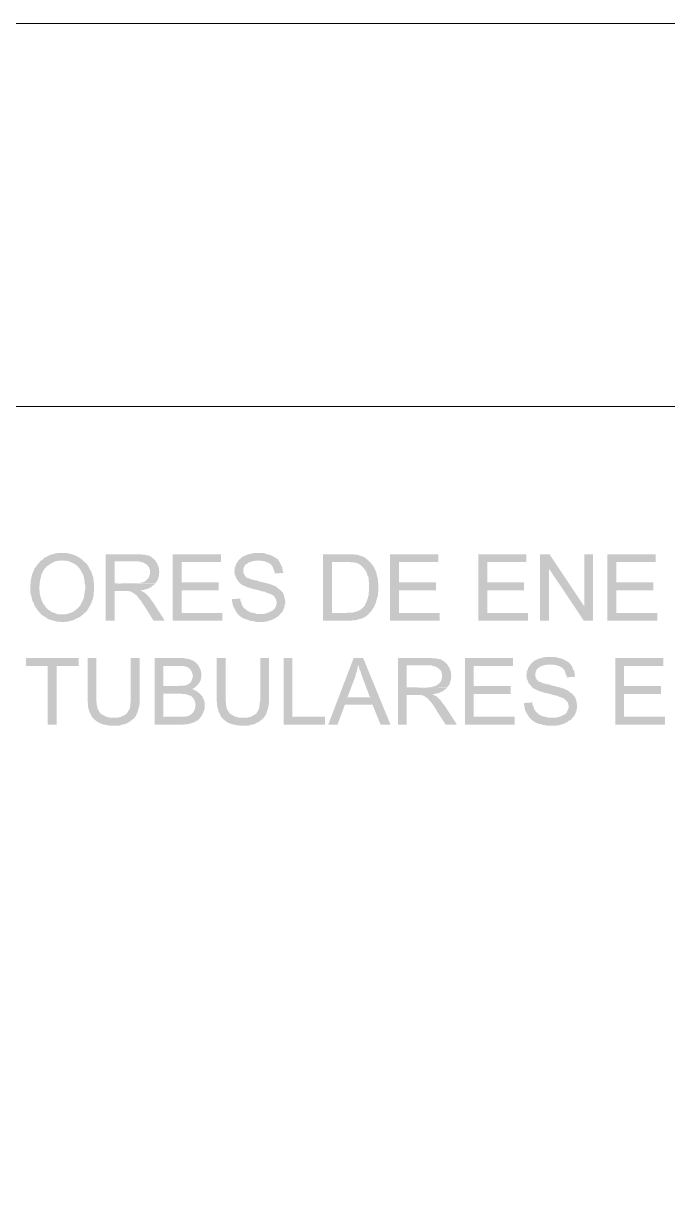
# Model space of a CAD drawing. Header units: feet. Extents: x 203667 to 205527, y 9204857 to 9205156.
# Drawn here: x 204246.76 to 204249.65, y 9205150.84 to 9205156.13 of the extents above; entities that cross this region are included whole.
import ezdxf

# ---------------------------------------------------------------- set-up
doc = ezdxf.new("R2010")
doc.units = ezdxf.units.FT
doc.header["$LTSCALE"] = 0.3
doc.header["$MEASUREMENT"] = 0
doc.layers.add('DRENAGEM a executar', color=242, linetype='Continuous', lineweight=30)

msp = doc.modelspace()

# ---------------------------------------------------------------- hatches: boundary and pattern name
at = {"layer": 'DRENAGEM a executar', "lineweight": 20}
for points in [[(204246.9328, 9205153.7527), (204246.9141, 9205153.7527), (204246.9054, 9205153.7512), (204246.8968, 9205153.7498), (204246.8895, 9205153.7469), (204246.8809, 9205153.7455), (204246.8737, 9205153.7426), (204246.8665, 9205153.7383), (204246.8593, 9205153.7354), (204246.8535, 9205153.7325), (204246.8463, 9205153.7267), (204246.8405, 9205153.721), (204246.9328, 9205153.7195), (204246.94, 9205153.7181), (204246.9487, 9205153.7181), (204246.9544, 9205153.7166), (204246.9631, 9205153.7152), (204246.9703, 9205153.7109), (204246.979, 9205153.708), (204246.9862, 9205153.7037), (204246.9919, 9205153.7008), (204246.9977, 9205153.695), (204247.0035, 9205153.6892), (204247.0093, 9205153.6835), (204247.0136, 9205153.6762), (204247.0179, 9205153.669), (204247.0222, 9205153.6604), (204247.028, 9205153.6488), (204247.0294, 9205153.6402), (204247.0309, 9205153.633), (204247.0323, 9205153.6243), (204247.0323, 9205153.6157), (204247.0352, 9205153.607), (204247.0352, 9205153.5897), (204247.0323, 9205153.5811), (204247.0323, 9205153.5724), (204247.0309, 9205153.5637), (204247.028, 9205153.5464), (204247.0208, 9205153.5335), (204247.0179, 9205153.5263), (204247.0136, 9205153.519), (204247.0107, 9205153.5133), (204247.0035, 9205153.5075), (204246.9977, 9205153.5017), (204246.9919, 9205153.496), (204246.9862, 9205153.4916), (204246.979, 9205153.4873), (204246.9718, 9205153.4844), (204246.9631, 9205153.4815), (204246.9573, 9205153.4787), (204246.9487, 9205153.4772), (204246.9314, 9205153.4772), (204247.0266, 9205153.4772), (204247.0323, 9205153.483), (204247.0381, 9205153.4873), (204247.0439, 9205153.4945), (204247.0482, 9205153.5017), (204247.0525, 9205153.5089), (204247.0568, 9205153.5162), (204247.0612, 9205153.5248), (204247.0641, 9205153.5306), (204247.0655, 9205153.5392), (204247.0698, 9205153.5464), (204247.0727, 9205153.5637), (204247.0727, 9205153.571), (204247.0742, 9205153.5796), (204247.0742, 9205153.6157), (204247.0727, 9205153.6243), (204247.0727, 9205153.6315), (204247.0713, 9205153.6402), (204247.0698, 9205153.6488), (204247.0655, 9205153.6561), (204247.0641, 9205153.6647), (204247.0568, 9205153.6777), (204247.0525, 9205153.6863), (204247.0482, 9205153.6936), (204247.0439, 9205153.7008), (204247.0381, 9205153.708), (204247.0323, 9205153.7123), (204247.0266, 9205153.7181), (204247.0208, 9205153.7238), (204247.0136, 9205153.7282), (204247.0064, 9205153.7339), (204246.9963, 9205153.7383), (204246.9876, 9205153.7426), (204246.9804, 9205153.7455), (204246.9746, 9205153.7469), (204246.966, 9205153.7498), (204246.9573, 9205153.7512), (204246.9501, 9205153.7527), (204246.9415, 9205153.7527)], [(204247.2617, 9205153.7469), (204247.1275, 9205153.7469), (204247.1275, 9205153.4484), (204247.1679, 9205153.4484), (204247.1679, 9205153.5811), (204247.2141, 9205153.5811), (204247.2833, 9205153.5854), (204247.2992, 9205153.5868), (204247.3078, 9205153.5897), (204247.315, 9205153.5912), (204247.3237, 9205153.5955), (204247.3309, 9205153.5984), (204247.3352, 9205153.6041), (204247.3424, 9205153.607), (204247.3482, 9205153.6128), (204247.1679, 9205153.6157), (204247.1679, 9205153.7152), (204247.2631, 9205153.7152), (204247.3482, 9205153.721), (204247.3424, 9205153.7267), (204247.3294, 9205153.7368), (204247.3222, 9205153.7412), (204247.3136, 9205153.7426), (204247.3064, 9205153.744), (204247.2992, 9205153.7455), (204247.2905, 9205153.7455), (204247.2804, 9205153.7469), (204247.2718, 9205153.7469)], [(204247.6453, 9205153.7469), (204247.429, 9205153.7469), (204247.429, 9205153.4484), (204247.6525, 9205153.4484), (204247.6525, 9205153.483), (204247.4693, 9205153.483), (204247.4693, 9205153.5854), (204247.6352, 9205153.5854), (204247.6352, 9205153.6214), (204247.4693, 9205153.6214), (204247.4693, 9205153.7123), (204247.6453, 9205153.7123)], [(204247.8112, 9205153.7527), (204247.7967, 9205153.7527), (204247.7895, 9205153.7512), (204247.7809, 9205153.7498), (204247.7722, 9205153.7469), (204247.765, 9205153.7455), (204247.7578, 9205153.7426), (204247.7492, 9205153.7383), (204247.7419, 9205153.7354), (204247.7362, 9205153.7296), (204247.7304, 9205153.7253), (204247.7246, 9205153.7195), (204247.7203, 9205153.7123), (204247.7131, 9205153.7022), (204247.7117, 9205153.6936), (204247.7073, 9205153.6863), (204247.7073, 9205153.6777), (204247.7059, 9205153.669), (204247.7073, 9205153.6561), (204247.7117, 9205153.6474), (204247.7131, 9205153.6402), (204247.7189, 9205153.633), (204247.7232, 9205153.6258), (204247.729, 9205153.62), (204247.7333, 9205153.6142), (204247.7419, 9205153.6085), (204247.7492, 9205153.6056), (204247.7564, 9205153.6027), (204247.7636, 9205153.5984), (204247.7708, 9205153.5969), (204247.7766, 9205153.5955), (204247.7881, 9205153.5912), (204247.7967, 9205153.5897), (204247.8083, 9205153.5868), (204247.8155, 9205153.5854), (204247.8256, 9205153.5811), (204247.8357, 9205153.5796), (204247.8443, 9205153.5782), (204247.8516, 9205153.5738), (204247.8602, 9205153.571), (204247.8689, 9205153.5681), (204247.8775, 9205153.5637), (204247.8833, 9205153.5594), (204247.8876, 9205153.5537), (204247.8934, 9205153.545), (204247.8948, 9205153.5378), (204247.8963, 9205153.5291), (204247.8948, 9205153.519), (204247.8919, 9205153.5104), (204247.8876, 9205153.5032), (204247.8833, 9205153.4988), (204247.8775, 9205153.4931), (204247.8703, 9205153.4902), (204247.8617, 9205153.4859), (204247.8544, 9205153.483), (204247.8487, 9205153.4815), (204247.84, 9205153.4787), (204247.8227, 9205153.4787), (204247.7217, 9205153.4772), (204247.7275, 9205153.4729), (204247.7333, 9205153.4671), (204247.7405, 9205153.4613), (204247.7477, 9205153.4585), (204247.7549, 9205153.4556), (204247.7722, 9205153.4498), (204247.7794, 9205153.4469), (204247.7881, 9205153.4469), (204247.7967, 9205153.444), (204247.8054, 9205153.4426), (204247.8342, 9205153.4426), (204247.8429, 9205153.444), (204247.8501, 9205153.444), (204247.8588, 9205153.4469), (204247.8674, 9205153.4498), (204247.8746, 9205153.4513), (204247.8804, 9205153.4556), (204247.8919, 9205153.4599), (204247.8977, 9205153.4657), (204247.9049, 9205153.4686), (204247.9107, 9205153.4758), (204247.915, 9205153.4815), (204247.9208, 9205153.4873), (204247.9237, 9205153.4931), (204247.928, 9205153.5017), (204247.9309, 9205153.5089), (204247.9323, 9205153.5176), (204247.9352, 9205153.5248), (204247.9352, 9205153.5363), (204247.9309, 9205153.5537), (204247.9294, 9205153.5609), (204247.9266, 9205153.5695), (204247.9222, 9205153.5767), (204247.9179, 9205153.5811), (204247.9121, 9205153.5868), (204247.9049, 9205153.5912), (204247.8919, 9205153.6027), (204247.8833, 9205153.6056), (204247.8775, 9205153.6085), (204247.8703, 9205153.6113), (204247.8631, 9205153.6128), (204247.8573, 9205153.6157), (204247.8487, 9205153.6171), (204247.8371, 9205153.62), (204247.827, 9205153.6229), (204247.8169, 9205153.6243), (204247.8083, 9205153.6287), (204247.7967, 9205153.6301), (204247.7881, 9205153.633), (204247.7794, 9205153.6344), (204247.7722, 9205153.6387), (204247.765, 9205153.6402), (204247.7592, 9205153.6431), (204247.7535, 9205153.6503), (204247.7463, 9205153.6647), (204247.7463, 9205153.6777), (204247.7477, 9205153.6849), (204247.7506, 9205153.6921), (204247.7549, 9205153.6993), (204247.7621, 9205153.7037), (204247.7722, 9205153.7109), (204247.7794, 9205153.7123), (204247.7852, 9205153.7152), (204247.7939, 9205153.7166), (204247.8025, 9205153.7181), (204247.9049, 9205153.7181), (204247.9006, 9205153.7253), (204247.8934, 9205153.7296), (204247.8862, 9205153.7339), (204247.879, 9205153.7383), (204247.8703, 9205153.7426), (204247.8617, 9205153.7455), (204247.8544, 9205153.7469), (204247.8458, 9205153.7498), (204247.84, 9205153.7512), (204247.8314, 9205153.7527), (204247.8227, 9205153.7527)], [(204248.2078, 9205153.7469), (204248.1054, 9205153.7469), (204248.1054, 9205153.4484), (204248.2309, 9205153.4484), (204248.2395, 9205153.4498), (204248.2467, 9205153.4498), (204248.2554, 9205153.4513), (204248.2684, 9205153.4556), (204248.2756, 9205153.457), (204248.2842, 9205153.4599), (204248.2915, 9205153.4642), (204248.2987, 9205153.4686), (204248.3088, 9205153.4758), (204248.3131, 9205153.483), (204248.1458, 9205153.483), (204248.1458, 9205153.7123), (204248.2078, 9205153.7123), (204248.3117, 9205153.7166), (204248.3073, 9205153.721), (204248.3001, 9205153.7267), (204248.2929, 9205153.7325), (204248.2857, 9205153.7354), (204248.2785, 9205153.7383), (204248.2698, 9205153.7412), (204248.2612, 9205153.744), (204248.2525, 9205153.7455), (204248.2467, 9205153.7455), (204248.2381, 9205153.7469), (204248.2179, 9205153.7469)], [(204248.6232, 9205153.7469), (204248.4068, 9205153.7469), (204248.4068, 9205153.4484), (204248.6304, 9205153.4484), (204248.6304, 9205153.483), (204248.4472, 9205153.483), (204248.4472, 9205153.5854), (204248.6131, 9205153.5854), (204248.6131, 9205153.6214), (204248.4472, 9205153.6214), (204248.4472, 9205153.7123), (204248.6232, 9205153.7123)], [(204249.0198, 9205153.7469), (204248.8035, 9205153.7469), (204248.8035, 9205153.4484), (204249.027, 9205153.4484), (204249.027, 9205153.483), (204248.8439, 9205153.483), (204248.8439, 9205153.5854), (204249.0097, 9205153.5854), (204249.0097, 9205153.6214), (204248.8439, 9205153.6214), (204248.8439, 9205153.7123), (204249.0198, 9205153.7123)], [(204249.1237, 9205153.7469), (204249.0818, 9205153.7469), (204249.0818, 9205153.4484), (204249.1208, 9205153.4484), (204249.1208, 9205153.6835)], [(204249.1237, 9205153.7469), (204249.1208, 9205153.6835), (204249.278, 9205153.4484), (204249.2809, 9205153.5118)], [(204249.3198, 9205153.7469), (204249.2809, 9205153.7469), (204249.2809, 9205153.5118), (204249.278, 9205153.4484), (204249.3198, 9205153.4484)], [(204249.6011, 9205153.7469), (204249.3847, 9205153.7469), (204249.3847, 9205153.4484), (204249.6083, 9205153.4484), (204249.6083, 9205153.483), (204249.4251, 9205153.483), (204249.4251, 9205153.5854), (204249.591, 9205153.5854), (204249.591, 9205153.6214), (204249.4251, 9205153.6214), (204249.4251, 9205153.7123), (204249.6011, 9205153.7123)], [(204246.8405, 9205153.721), (204246.8333, 9205153.7166), (204246.829, 9205153.7109), (204246.8218, 9205153.7022), (204246.816, 9205153.695), (204246.8131, 9205153.6907), (204246.8073, 9205153.6835), (204246.8044, 9205153.6762), (204246.8016, 9205153.669), (204246.7987, 9205153.6633), (204246.7958, 9205153.6546), (204246.7944, 9205153.6474), (204246.79, 9205153.6301), (204246.79, 9205153.6214), (204246.7886, 9205153.6128), (204246.7886, 9205153.5738), (204246.79, 9205153.5652), (204246.7929, 9205153.5594), (204246.7958, 9205153.5421), (204246.7987, 9205153.5349), (204246.803, 9205153.5277), (204246.8059, 9205153.519), (204246.8102, 9205153.5104), (204246.8246, 9205153.4902), (204246.8304, 9205153.4844), (204246.8362, 9205153.4772), (204246.8419, 9205153.4729), (204246.8492, 9205153.4686), (204246.8564, 9205153.4642), (204246.8665, 9205153.457), (204246.8751, 9205153.4527), (204246.8823, 9205153.4513), (204246.891, 9205153.4484), (204246.8982, 9205153.4469), (204246.9069, 9205153.444), (204246.9155, 9205153.444), (204246.9242, 9205153.4426), (204246.9415, 9205153.4426), (204246.9501, 9205153.444), (204246.9588, 9205153.444), (204246.966, 9205153.4469), (204246.9746, 9205153.4484), (204246.9833, 9205153.4513), (204246.9963, 9205153.4585), (204247.0049, 9205153.4613), (204247.0136, 9205153.4671), (204247.0208, 9205153.4729), (204247.0266, 9205153.4772), (204246.9141, 9205153.4772), (204246.9069, 9205153.4787), (204246.8982, 9205153.483), (204246.891, 9205153.4844), (204246.8838, 9205153.4873), (204246.8766, 9205153.4931), (204246.8708, 9205153.496), (204246.865, 9205153.5017), (204246.8564, 9205153.5104), (204246.8535, 9205153.5162), (204246.8477, 9205153.5219), (204246.8448, 9205153.5277), (204246.8405, 9205153.5349), (204246.8376, 9205153.5436), (204246.8362, 9205153.5508), (204246.8319, 9205153.5594), (204246.8319, 9205153.5652), (204246.8304, 9205153.5738), (204246.829, 9205153.5854), (204246.829, 9205153.6027), (204246.8304, 9205153.6128), (204246.8304, 9205153.6214), (204246.8319, 9205153.6301), (204246.8362, 9205153.6474), (204246.8376, 9205153.6546), (204246.8477, 9205153.6748), (204246.8549, 9205153.6849), (204246.8593, 9205153.6907), (204246.865, 9205153.695), (204246.8722, 9205153.6993), (204246.8794, 9205153.7037), (204246.8852, 9205153.708), (204246.8924, 9205153.7109), (204246.8996, 9205153.7152), (204246.9083, 9205153.7166), (204246.9155, 9205153.7181), (204246.9242, 9205153.7181), (204246.9328, 9205153.7195)], [(204247.3482, 9205153.721), (204247.2631, 9205153.7152), (204247.2746, 9205153.7152), (204247.2862, 9205153.7123), (204247.2919, 9205153.7109), (204247.2992, 9205153.708), (204247.3064, 9205153.7037), (204247.3121, 9205153.7008), (204247.3165, 9205153.695), (204247.3222, 9205153.6892), (204247.3237, 9205153.682), (204247.3266, 9205153.6748), (204247.3266, 9205153.6633), (204247.3251, 9205153.6546), (204247.3237, 9205153.6474), (204247.3179, 9205153.6387), (204247.3093, 9205153.6301), (204247.3035, 9205153.6243), (204247.2963, 9205153.6214), (204247.2876, 9205153.62), (204247.2804, 9205153.6171), (204247.2718, 9205153.6157), (204247.1679, 9205153.6157), (204247.3482, 9205153.6142), (204247.3525, 9205153.62), (204247.3583, 9205153.6258), (204247.3612, 9205153.633), (204247.3641, 9205153.6416), (204247.3669, 9205153.6488), (204247.3669, 9205153.6575), (204247.3684, 9205153.6662), (204247.3669, 9205153.6734), (204247.3669, 9205153.6806), (204247.3655, 9205153.6892), (204247.3612, 9205153.6979), (204247.3597, 9205153.7037), (204247.3554, 9205153.7109), (204247.3525, 9205153.7152)], [(204247.9049, 9205153.7181), (204247.8141, 9205153.7181), (204247.8227, 9205153.7181), (204247.8314, 9205153.7166), (204247.84, 9205153.7166), (204247.8487, 9205153.7123), (204247.8544, 9205153.7109), (204247.8602, 9205153.708), (204247.8674, 9205153.7037), (204247.8717, 9205153.6993), (204247.8775, 9205153.6921), (204247.8804, 9205153.6849), (204247.8833, 9205153.6777), (204247.8862, 9205153.669), (204247.8876, 9205153.6604), (204247.9266, 9205153.6633), (204247.9237, 9205153.6734), (204247.9222, 9205153.6806), (204247.9208, 9205153.6892), (204247.9179, 9205153.695), (204247.9136, 9205153.7037), (204247.9107, 9205153.7109)], [(204248.3117, 9205153.7166), (204248.2078, 9205153.7123), (204248.2222, 9205153.7123), (204248.2309, 9205153.7109), (204248.2395, 9205153.7109), (204248.2482, 9205153.7094), (204248.2597, 9205153.7065), (204248.2684, 9205153.7022), (204248.2742, 9205153.6979), (204248.2814, 9205153.6921), (204248.2857, 9205153.6863), (204248.2915, 9205153.6806), (204248.2958, 9205153.6734), (204248.3001, 9205153.6662), (204248.303, 9205153.6589), (204248.3044, 9205153.6517), (204248.3088, 9205153.646), (204248.3102, 9205153.6373), (204248.3102, 9205153.6301), (204248.3117, 9205153.62), (204248.3117, 9205153.5811), (204248.3102, 9205153.5724), (204248.3102, 9205153.5637), (204248.3044, 9205153.5436), (204248.3001, 9205153.5306), (204248.2958, 9205153.5248), (204248.2929, 9205153.5162), (204248.277, 9205153.5003), (204248.2727, 9205153.496), (204248.2641, 9205153.4931), (204248.2568, 9205153.4902), (204248.2439, 9205153.4859), (204248.2381, 9205153.4844), (204248.2179, 9205153.4844), (204248.2092, 9205153.483), (204248.1458, 9205153.483), (204248.3131, 9205153.483), (204248.3189, 9205153.4873), (204248.3246, 9205153.4945), (204248.3275, 9205153.5003), (204248.3333, 9205153.5075), (204248.3362, 9205153.5133), (204248.3391, 9205153.5219), (204248.3434, 9205153.5291), (204248.3448, 9205153.5392), (204248.3477, 9205153.5479), (204248.3506, 9205153.5565), (204248.352, 9205153.5637), (204248.352, 9205153.5724), (204248.3535, 9205153.5811), (204248.3535, 9205153.6157), (204248.352, 9205153.6243), (204248.352, 9205153.6315), (204248.3506, 9205153.6402), (204248.3477, 9205153.6488), (204248.3463, 9205153.6561), (204248.3448, 9205153.6647), (204248.3419, 9205153.6719), (204248.3362, 9205153.6835), (204248.3333, 9205153.6907), (204248.3174, 9205153.7109)], [(204247.2833, 9205153.5854), (204247.2141, 9205153.5811), (204247.2299, 9205153.5811), (204247.2386, 9205153.5796), (204247.2458, 9205153.5767), (204247.2544, 9205153.571), (204247.2617, 9205153.5652), (204247.2689, 9205153.5594), (204247.2732, 9205153.5522), (204247.279, 9205153.5464), (204247.2818, 9205153.5421), (204247.2876, 9205153.5349), (204247.2919, 9205153.5277), (204247.2977, 9205153.519), (204247.3035, 9205153.5104), (204247.3424, 9205153.4484), (204247.3929, 9205153.4484), (204247.341, 9205153.5291), (204247.3338, 9205153.5378), (204247.3294, 9205153.545), (204247.3237, 9205153.5522), (204247.3179, 9205153.5594), (204247.3136, 9205153.5637), (204247.3078, 9205153.5695), (204247.2992, 9205153.5767), (204247.2919, 9205153.5796)], [(204247.7318, 9205153.5479), (204247.6958, 9205153.545), (204247.6958, 9205153.5363), (204247.6972, 9205153.5277), (204247.6987, 9205153.5205), (204247.7016, 9205153.5118), (204247.7117, 9205153.4916), (204247.7217, 9205153.4772), (204247.8227, 9205153.4787), (204247.8068, 9205153.4787), (204247.7982, 9205153.4815), (204247.791, 9205153.483), (204247.7823, 9205153.4844), (204247.7751, 9205153.4873), (204247.7621, 9205153.4945), (204247.7564, 9205153.5003), (204247.7492, 9205153.5046), (204247.7419, 9205153.5162), (204247.7391, 9205153.5219), (204247.7376, 9205153.5291), (204247.7333, 9205153.5378)], [(204247.0049, 9205153.2796), (204246.7684, 9205153.2796), (204246.7684, 9205153.245), (204246.8665, 9205153.245), (204246.8665, 9205152.9811), (204246.9069, 9205152.9811), (204246.9069, 9205153.245), (204247.0049, 9205153.245)], [(204247.0843, 9205153.2796), (204247.0453, 9205153.2796), (204247.0453, 9205153.0863), (204247.0468, 9205153.0777), (204247.0468, 9205153.069), (204247.0482, 9205153.0604), (204247.0496, 9205153.0517), (204247.054, 9205153.0373), (204247.0568, 9205153.033), (204247.0612, 9205153.0243), (204247.0641, 9205153.0171), (204247.0698, 9205153.0099), (204247.1607, 9205153.0113), (204247.1477, 9205153.0113), (204247.1391, 9205153.0142), (204247.1318, 9205153.0157), (204247.1246, 9205153.0186), (204247.1174, 9205153.0229), (204247.1059, 9205153.0287), (204247.1001, 9205153.0359), (204247.0958, 9205153.0431), (204247.0915, 9205153.0503), (204247.0886, 9205153.0618), (204247.0871, 9205153.069), (204247.0871, 9205153.0777), (204247.0843, 9205153.0863), (204247.0843, 9205153.1065)], [(204247.2804, 9205153.2796), (204247.24, 9205153.2796), (204247.24, 9205153.0878), (204247.2386, 9205153.0791), (204247.2386, 9205153.069), (204247.2371, 9205153.0618), (204247.2357, 9205153.0532), (204247.2314, 9205153.046), (204247.2227, 9205153.0315), (204247.2169, 9205153.0258), (204247.2112, 9205153.0229), (204247.1968, 9205153.0157), (204247.1881, 9205153.0142), (204247.1794, 9205153.0113), (204247.1607, 9205153.0113), (204247.0698, 9205153.0099), (204247.0742, 9205153.0056), (204247.0814, 9205152.9998), (204247.0886, 9205152.994), (204247.0958, 9205152.9897), (204247.1059, 9205152.9854), (204247.1131, 9205152.9825), (204247.1189, 9205152.9811), (204247.1275, 9205152.9796), (204247.1362, 9205152.9767), (204247.1448, 9205152.9767), (204247.1535, 9205152.9753), (204247.1794, 9205152.9753), (204247.191, 9205152.9767), (204247.1968, 9205152.9796), (204247.2054, 9205152.9811), (204247.2126, 9205152.9825), (204247.2213, 9205152.9854), (204247.227, 9205152.9897), (204247.2343, 9205152.9926), (204247.24, 9205152.9984), (204247.2544, 9205153.0085), (204247.2602, 9205153.0157), (204247.2631, 9205153.02), (204247.266, 9205153.0272), (204247.2703, 9205153.0359), (204247.2732, 9205153.046), (204247.2746, 9205153.0532), (204247.2775, 9205153.0618), (204247.279, 9205153.069), (204247.2804, 9205153.0777), (204247.2804, 9205153.1065)], [(204247.4593, 9205153.2796), (204247.3468, 9205153.2796), (204247.3468, 9205152.9811), (204247.478, 9205152.9811), (204247.4867, 9205152.9825), (204247.4939, 9205152.9825), (204247.5025, 9205152.9839), (204247.5083, 9205152.9854), (204247.5198, 9205152.9897), (204247.5285, 9205152.9926), (204247.5343, 9205152.9969), (204247.5415, 9205152.9998), (204247.5487, 9205153.007), (204247.5544, 9205153.0142), (204247.3857, 9205153.0157), (204247.3857, 9205153.1195), (204247.5516, 9205153.1195), (204247.5458, 9205153.1238), (204247.54, 9205153.1296), (204247.5314, 9205153.1325), (204247.5242, 9205153.1383), (204247.5155, 9205153.1397), (204247.5242, 9205153.1455), (204247.5314, 9205153.1498), (204247.3857, 9205153.1541), (204247.3857, 9205153.245), (204247.5458, 9205153.245), (204247.54, 9205153.2522), (204247.5343, 9205153.258), (204247.5213, 9205153.2681), (204247.5141, 9205153.271), (204247.5025, 9205153.2753), (204247.4939, 9205153.2767), (204247.4867, 9205153.2782), (204247.478, 9205153.2796), (204247.4679, 9205153.2796)], [(204247.6669, 9205153.2796), (204247.6266, 9205153.2796), (204247.6266, 9205153.0863), (204247.628, 9205153.0777), (204247.628, 9205153.069), (204247.6294, 9205153.0604), (204247.6323, 9205153.0517), (204247.6352, 9205153.0373), (204247.6381, 9205153.033), (204247.6424, 9205153.0243), (204247.6453, 9205153.0171), (204247.6511, 9205153.0099), (204247.7419, 9205153.0113), (204247.729, 9205153.0113), (204247.7203, 9205153.0142), (204247.7131, 9205153.0157), (204247.7059, 9205153.0186), (204247.6987, 9205153.0229), (204247.6871, 9205153.0287), (204247.677, 9205153.0431), (204247.6727, 9205153.0503), (204247.6698, 9205153.0618), (204247.6684, 9205153.069), (204247.6684, 9205153.0777), (204247.6669, 9205153.0863), (204247.6669, 9205153.1065)], [(204247.8617, 9205153.2796), (204247.8227, 9205153.2796), (204247.8227, 9205153.0878), (204247.8198, 9205153.0791), (204247.8198, 9205153.069), (204247.8184, 9205153.0618), (204247.8169, 9205153.0532), (204247.8141, 9205153.046), (204247.8054, 9205153.0315), (204247.7982, 9205153.0258), (204247.7924, 9205153.0229), (204247.7794, 9205153.0157), (204247.7708, 9205153.0142), (204247.7621, 9205153.0113), (204247.7419, 9205153.0113), (204247.6511, 9205153.0099), (204247.6554, 9205153.0056), (204247.6626, 9205152.9998), (204247.6698, 9205152.994), (204247.677, 9205152.9897), (204247.6871, 9205152.9854), (204247.6943, 9205152.9825), (204247.7016, 9205152.9811), (204247.7102, 9205152.9796), (204247.7189, 9205152.9767), (204247.7275, 9205152.9767), (204247.7362, 9205152.9753), (204247.7621, 9205152.9753), (204247.7722, 9205152.9767), (204247.7794, 9205152.9796), (204247.7881, 9205152.9811), (204247.7939, 9205152.9825), (204247.8025, 9205152.9854), (204247.8083, 9205152.9897), (204247.8155, 9205152.9926), (204247.8227, 9205152.9984), (204247.8357, 9205153.0085), (204247.8415, 9205153.0157), (204247.8443, 9205153.02), (204247.8487, 9205153.0272), (204247.8516, 9205153.0359), (204247.8544, 9205153.046), (204247.8573, 9205153.0532), (204247.8588, 9205153.0618), (204247.8602, 9205153.069), (204247.8617, 9205153.0777), (204247.8617, 9205153.1065)], [(204247.9669, 9205153.2796), (204247.928, 9205153.2796), (204247.928, 9205152.9811), (204248.1141, 9205152.9811), (204248.1141, 9205153.0157), (204247.9669, 9205153.0157)], [(204248.2857, 9205153.2796), (204248.2424, 9205153.2796), (204248.1285, 9205152.9811), (204248.1703, 9205152.9811), (204248.2035, 9205153.0705), (204248.3275, 9205153.0705), (204248.215, 9205153.1037), (204248.2482, 9205153.1916), (204248.2511, 9205153.2003), (204248.2525, 9205153.2089), (204248.2554, 9205153.2162), (204248.2583, 9205153.2248), (204248.2597, 9205153.2335), (204248.2612, 9205153.2407), (204248.2641, 9205153.2493)], [(204248.2857, 9205153.2796), (204248.2641, 9205153.2493), (204248.2684, 9205153.2306), (204248.2727, 9205153.2219), (204248.2756, 9205153.2147), (204248.277, 9205153.2061), (204248.2814, 9205153.1974), (204248.2842, 9205153.1873), (204248.316, 9205153.1037), (204248.215, 9205153.1037), (204248.3275, 9205153.0705), (204248.3636, 9205152.9811), (204248.4083, 9205152.9811)], [(204248.5756, 9205153.2796), (204248.4415, 9205153.2796), (204248.4415, 9205152.9811), (204248.4818, 9205152.9811), (204248.4818, 9205153.1138), (204248.528, 9205153.1138), (204248.5972, 9205153.1181), (204248.6131, 9205153.1195), (204248.6217, 9205153.1224), (204248.629, 9205153.1238), (204248.6376, 9205153.1282), (204248.6448, 9205153.1311), (204248.6491, 9205153.1368), (204248.6564, 9205153.1397), (204248.6621, 9205153.1455), (204248.4818, 9205153.1484), (204248.4818, 9205153.2479), (204248.577, 9205153.2479), (204248.6621, 9205153.2537), (204248.6564, 9205153.2594), (204248.6491, 9205153.2652), (204248.6419, 9205153.2695), (204248.6362, 9205153.2738), (204248.6203, 9205153.2767), (204248.6131, 9205153.2782), (204248.6044, 9205153.2782), (204248.5943, 9205153.2796), (204248.5857, 9205153.2796)], [(204248.6621, 9205153.2537), (204248.577, 9205153.2479), (204248.5886, 9205153.2479), (204248.5987, 9205153.245), (204248.6059, 9205153.2436), (204248.6131, 9205153.2407), (204248.6203, 9205153.2363), (204248.6246, 9205153.2335), (204248.6304, 9205153.2277), (204248.6362, 9205153.2219), (204248.6376, 9205153.2147), (204248.6405, 9205153.2075), (204248.6405, 9205153.196), (204248.6391, 9205153.1873), (204248.6376, 9205153.1801), (204248.6318, 9205153.1714), (204248.6232, 9205153.1628), (204248.616, 9205153.157), (204248.6102, 9205153.1541), (204248.6016, 9205153.1527), (204248.5943, 9205153.1498), (204248.5857, 9205153.1484), (204248.4818, 9205153.1484), (204248.6621, 9205153.1469), (204248.6665, 9205153.1527), (204248.6722, 9205153.1585), (204248.6751, 9205153.1657), (204248.6766, 9205153.1743), (204248.6809, 9205153.1815), (204248.6809, 9205153.1902), (204248.6823, 9205153.1988), (204248.6809, 9205153.2061), (204248.6809, 9205153.2133), (204248.6794, 9205153.2219), (204248.6751, 9205153.2306), (204248.6737, 9205153.2363), (204248.6679, 9205153.2436), (204248.6665, 9205153.2479)], [(204248.9592, 9205153.2796), (204248.7429, 9205153.2796), (204248.7429, 9205152.9811), (204248.9665, 9205152.9811), (204248.9665, 9205153.0157), (204248.7833, 9205153.0157), (204248.7833, 9205153.1181), (204248.9491, 9205153.1181), (204248.9491, 9205153.1541), (204248.7833, 9205153.1541), (204248.7833, 9205153.245), (204248.9592, 9205153.245)], [(204249.1251, 9205153.2854), (204249.1092, 9205153.2854), (204249.1035, 9205153.2839), (204249.0948, 9205153.2825), (204249.0862, 9205153.2796), (204249.079, 9205153.2782), (204249.0717, 9205153.2753), (204249.0631, 9205153.271), (204249.0559, 9205153.2681), (204249.0487, 9205153.2623), (204249.0386, 9205153.2522), (204249.0342, 9205153.245), (204249.027, 9205153.2349), (204249.0256, 9205153.2263), (204249.0213, 9205153.219), (204249.0213, 9205153.2104), (204249.0198, 9205153.2017), (204249.0213, 9205153.1888), (204249.0256, 9205153.1801), (204249.027, 9205153.1729), (204249.0314, 9205153.1657), (204249.0371, 9205153.1585), (204249.0429, 9205153.1527), (204249.0472, 9205153.1469), (204249.0559, 9205153.1412), (204249.0631, 9205153.1383), (204249.0703, 9205153.1354), (204249.0775, 9205153.1311), (204249.0905, 9205153.1282), (204249.1006, 9205153.1238), (204249.1092, 9205153.1224), (204249.1222, 9205153.1195), (204249.1294, 9205153.1181), (204249.1395, 9205153.1138), (204249.1496, 9205153.1123), (204249.1583, 9205153.1109), (204249.1655, 9205153.1065), (204249.1741, 9205153.1037), (204249.1828, 9205153.1008), (204249.1915, 9205153.0964), (204249.1958, 9205153.0921), (204249.203, 9205153.0849), (204249.2073, 9205153.0777), (204249.2088, 9205153.0705), (204249.2102, 9205153.0618), (204249.2088, 9205153.0517), (204249.2044, 9205153.0431), (204249.2015, 9205153.0359), (204249.1915, 9205153.0258), (204249.1842, 9205153.0229), (204249.1756, 9205153.0186), (204249.1684, 9205153.0157), (204249.1612, 9205153.0142), (204249.1525, 9205153.0113), (204249.1352, 9205153.0113), (204249.0357, 9205153.0099), (204249.04, 9205153.0056), (204249.0472, 9205152.9998), (204249.0544, 9205152.994), (204249.0717, 9205152.9854), (204249.079, 9205152.9839), (204249.0862, 9205152.9825), (204249.0919, 9205152.9796), (204249.1006, 9205152.9796), (204249.1092, 9205152.9767), (204249.1179, 9205152.9753), (204249.1482, 9205152.9753), (204249.1568, 9205152.9767), (204249.164, 9205152.9767), (204249.1727, 9205152.9796), (204249.1814, 9205152.9825), (204249.1871, 9205152.9839), (204249.1987, 9205152.9897), (204249.2044, 9205152.9926), (204249.2116, 9205152.9984), (204249.2189, 9205153.0013), (204249.2246, 9205153.0085), (204249.229, 9205153.0142), (204249.2347, 9205153.02), (204249.2376, 9205153.0258), (204249.2419, 9205153.0344), (204249.2448, 9205153.0416), (204249.2463, 9205153.0503), (204249.2477, 9205153.0575), (204249.2477, 9205153.069), (204249.2463, 9205153.0777), (204249.2448, 9205153.0863), (204249.2434, 9205153.0936), (204249.239, 9205153.1022), (204249.2362, 9205153.1094), (204249.2304, 9205153.1138), (204249.2261, 9205153.1195), (204249.2189, 9205153.1238), (204249.2044, 9205153.1354), (204249.1958, 9205153.1383), (204249.1915, 9205153.1412), (204249.1842, 9205153.144), (204249.177, 9205153.1455), (204249.1698, 9205153.1484), (204249.1612, 9205153.1498), (204249.1511, 9205153.1527), (204249.141, 9205153.1556), (204249.1309, 9205153.157), (204249.1222, 9205153.1613), (204249.1092, 9205153.1628), (204249.1006, 9205153.1657), (204249.0919, 9205153.1671), (204249.0862, 9205153.1714), (204249.079, 9205153.1729), (204249.0732, 9205153.1758), (204249.066, 9205153.183), (204249.0602, 9205153.1974), (204249.0602, 9205153.2104), (204249.0616, 9205153.2176), (204249.0645, 9205153.2248), (204249.0689, 9205153.232), (204249.0746, 9205153.2363), (204249.0862, 9205153.2436), (204249.0919, 9205153.245), (204249.0991, 9205153.2479), (204249.1165, 9205153.2508), (204249.2189, 9205153.2508), (204249.2131, 9205153.258), (204249.2073, 9205153.2623), (204249.2001, 9205153.2666), (204249.1929, 9205153.271), (204249.1842, 9205153.2753), (204249.1756, 9205153.2782), (204249.1684, 9205153.2796), (204249.1597, 9205153.2825), (204249.1525, 9205153.2839), (204249.1439, 9205153.2854), (204249.1352, 9205153.2854)], [(204249.2189, 9205153.2508), (204249.1265, 9205153.2508), (204249.1352, 9205153.2508), (204249.1439, 9205153.2493), (204249.1525, 9205153.2493), (204249.1612, 9205153.245), (204249.1684, 9205153.2436), (204249.1741, 9205153.2407), (204249.1814, 9205153.2363), (204249.1857, 9205153.232), (204249.1915, 9205153.2248), (204249.1943, 9205153.2176), (204249.1958, 9205153.2104), (204249.2001, 9205153.2017), (204249.2015, 9205153.1931), (204249.239, 9205153.196), (204249.2376, 9205153.2061), (204249.2362, 9205153.2133), (204249.2347, 9205153.2219), (204249.2304, 9205153.2277), (204249.2275, 9205153.2363), (204249.2246, 9205153.2436)], [(204249.6357, 9205153.2796), (204249.4193, 9205153.2796), (204249.4193, 9205152.9811), (204249.6429, 9205152.9811), (204249.6429, 9205153.0157), (204249.4597, 9205153.0157), (204249.4597, 9205153.1181), (204249.6256, 9205153.1181), (204249.6256, 9205153.1541), (204249.4597, 9205153.1541), (204249.4597, 9205153.245), (204249.6357, 9205153.245)], [(204247.5458, 9205153.245), (204247.4448, 9205153.245), (204247.4621, 9205153.245), (204247.4708, 9205153.2436), (204247.4794, 9205153.2436), (204247.491, 9205153.2407), (204247.4996, 9205153.2363), (204247.5054, 9205153.232), (204247.5112, 9205153.2248), (204247.5155, 9205153.2162), (204247.5169, 9205153.2075), (204247.5198, 9205153.1988), (204247.5169, 9205153.1873), (204247.5141, 9205153.1801), (204247.5112, 9205153.1729), (204247.504, 9205153.1657), (204247.4968, 9205153.1613), (204247.4881, 9205153.157), (204247.478, 9205153.1556), (204247.4607, 9205153.1556), (204247.4506, 9205153.1541), (204247.3857, 9205153.1541), (204247.5314, 9205153.1498), (204247.5371, 9205153.1556), (204247.5429, 9205153.1613), (204247.5472, 9205153.1671), (204247.5501, 9205153.1729), (204247.5544, 9205153.1801), (204247.5559, 9205153.1888), (204247.5573, 9205153.196), (204247.5573, 9205153.2133), (204247.5559, 9205153.219), (204247.5544, 9205153.2277), (204247.5501, 9205153.2349), (204247.5458, 9205153.2436)], [(204247.5516, 9205153.1195), (204247.4549, 9205153.1195), (204247.4679, 9205153.1195), (204247.478, 9205153.1181), (204247.4852, 9205153.1181), (204247.4939, 9205153.1152), (204247.504, 9205153.1123), (204247.5112, 9205153.1094), (204247.5169, 9205153.1037), (204247.5227, 9205153.0964), (204247.5256, 9205153.0921), (204247.5285, 9205153.0849), (204247.5314, 9205153.0676), (204247.5299, 9205153.0575), (204247.5285, 9205153.0503), (204247.5242, 9205153.0431), (204247.5213, 9205153.0359), (204247.5155, 9205153.0315), (204247.5112, 9205153.0258), (204247.504, 9205153.0229), (204247.4953, 9205153.0186), (204247.4867, 9205153.0171), (204247.4708, 9205153.0171), (204247.4607, 9205153.0157), (204247.3857, 9205153.0157), (204247.5544, 9205153.0142), (204247.5588, 9205153.02), (204247.5631, 9205153.0287), (204247.566, 9205153.0344), (204247.5689, 9205153.0431), (204247.5718, 9205153.0503), (204247.5718, 9205153.0589), (204247.5732, 9205153.0676), (204247.5718, 9205153.0763), (204247.5718, 9205153.0835), (204247.5689, 9205153.0921), (204247.566, 9205153.0979), (204247.5631, 9205153.1065), (204247.5573, 9205153.1123), (204247.5573, 9205153.1138)], [(204248.5972, 9205153.1181), (204248.528, 9205153.1138), (204248.5439, 9205153.1138), (204248.5525, 9205153.1123), (204248.5597, 9205153.1094), (204248.5684, 9205153.1037), (204248.5756, 9205153.0979), (204248.5814, 9205153.0921), (204248.5871, 9205153.0849), (204248.5929, 9205153.0791), (204248.5958, 9205153.0748), (204248.6016, 9205153.0676), (204248.6059, 9205153.0604), (204248.6116, 9205153.0517), (204248.616, 9205153.0431), (204248.6564, 9205152.9811), (204248.7068, 9205152.9811), (204248.6549, 9205153.0618), (204248.6419, 9205153.0777), (204248.6376, 9205153.0849), (204248.6318, 9205153.0921), (204248.6275, 9205153.0964), (204248.6217, 9205153.1022), (204248.6131, 9205153.1094), (204248.6059, 9205153.1123)], [(204249.0458, 9205153.0806), (204249.0097, 9205153.0777), (204249.0097, 9205153.069), (204249.0112, 9205153.0604), (204249.0126, 9205153.0532), (204249.0141, 9205153.0445), (204249.0256, 9205153.0243), (204249.0299, 9205153.0171), (204249.0357, 9205153.0099), (204249.1352, 9205153.0113), (204249.1208, 9205153.0113), (204249.1121, 9205153.0142), (204249.1049, 9205153.0157), (204249.0963, 9205153.0171), (204249.0891, 9205153.02), (204249.0746, 9205153.0272), (204249.0703, 9205153.033), (204249.0631, 9205153.0373), (204249.0559, 9205153.0488), (204249.053, 9205153.0546), (204249.0516, 9205153.0618), (204249.0472, 9205153.0705)]]:
    msp.add_hatch(color=7, dxfattribs=at).paths.add_polyline_path(points)

# ---------------------------------------------------------------- linework, layer by layer
at = {"layer": 'DRENAGEM a executar', "color": 7, "lineweight": 20}
msp.add_lwpolyline([(204236.1186, 9205135.4888), (204264.2641, 9205135.4888), (204264.2641, 9205156.1344), (204236.1186, 9205156.1344)], close=True, dxfattribs=at)
msp.add_lwpolyline([(204238.8889, 9205154.4118), (204262.0205, 9205154.4118)], dxfattribs=at)

doc.saveas('drawing.dxf')
